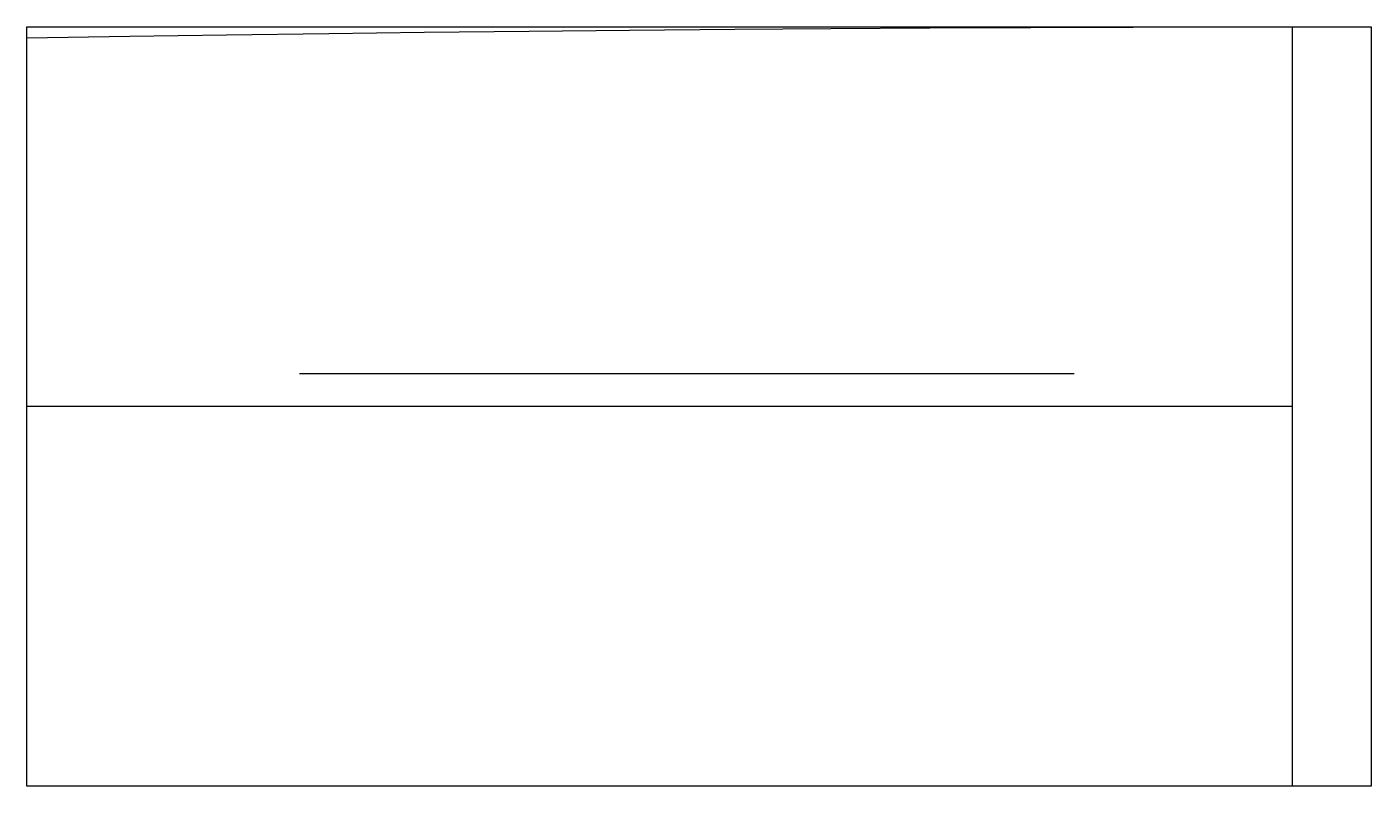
# Model space of a CAD drawing. Extents: x -1818 to -1602, y 84 to 206.
import ezdxf

# ---------------------------------------------------------------- set-up
doc = ezdxf.new("R2010")
doc.units = 0
for name, color, linetype in [('1', 1, 'Continuous'), ('14', 3, 'Continuous'), ('7', 7, 'Continuous'), ('8', 6, 'Continuous')]:
    doc.layers.add(name, color=color, linetype=linetype)

msp = doc.modelspace()

# ---------------------------------------------------------------- linework, layer by layer
at = {"layer": '1'}
msp.add_lwpolyline([(-1817.993774, 84.060726), (-1817.993774, 98.969198), (-1817.993774, 114.073293), (-1817.993774, 129.186751), (-1817.993774, 145.019903), (-1817.993774, 160.853062), (-1817.993774, 175.966523), (-1817.993774, 191.070603), (-1817.993774, 205.97908), (-1815.039771, 205.97908), (-1800.268709, 205.97908), (-1785.041166, 205.97908), (-1769.897225, 205.97908), (-1754.842706, 205.97908), (-1739.370598, 205.97908), (-1724.316047, 205.97908), (-1708.824812, 205.97908), (-1693.770273, 205.97908), (-1678.383624, 205.97908), (-1663.329103, 205.97908), (-1648.128921, 205.97908), (-1633.074402, 205.97908), (-1618.019891, 205.97908), (-1602.093964, 205.97908), (-1602.093964, 191.901943), (-1602.093964, 176.2132), (-1602.093964, 160.773096), (-1602.093964, 145.019903), (-1602.093964, 129.266717), (-1602.093964, 113.826616), (-1602.093964, 98.13787), (-1602.093964, 84.060726)], close=True, dxfattribs=at)
at = {"layer": '14'}
msp.add_lwpolyline([(-1817.993774, 84.060726), (-1817.993774, 98.969198), (-1817.993774, 114.073293), (-1817.993774, 129.186751), (-1817.993774, 145.019903), (-1817.993774, 160.853062), (-1817.993774, 175.966523), (-1817.993774, 191.070603), (-1817.993774, 205.97908), (-1814.670861, 205.97908), (-1799.789517, 205.97908), (-1784.470403, 205.97908), (-1768.892263, 205.97908), (-1753.360849, 205.97908), (-1738.245947, 205.97908), (-1722.7145, 205.97908), (-1707.413211, 205.97908), (-1691.881777, 205.97908), (-1676.852332, 205.97908), (-1661.320907, 205.97908), (-1645.892177, 205.97908), (-1630.579552, 205.97908), (-1614.794006, 205.97908), (-1614.794006, 191.221987), (-1614.794006, 176.213194), (-1614.794006, 161.036439), (-1614.794006, 145.019903), (-1614.794006, 129.003368), (-1614.794006, 113.826612), (-1614.794006, 98.817819), (-1614.794006, 84.060726)], close=True, dxfattribs=at)
at = {"layer": '7'}
msp.add_line((-1774.194183, 150.33844), (-1649.785919, 150.33844), dxfattribs=at)
at = {"layer": '8'}
for points in [[(-1817.993774, 204.244232), (-1801.463224, 204.502449), (-1785.92676, 204.722183), (-1769.521743, 204.935177), (-1754.169026, 205.11793), (-1737.309424, 205.300432), (-1721.231583, 205.45651), (-1704.283428, 205.601434), (-1688.858349, 205.715038), (-1672.983337, 205.812698), (-1656.759334, 205.890962), (-1640.287355, 205.946374), (-1623.668341, 205.975481), (-1614.794006, 205.97908)], [(-1614.794006, 145.019903), (-1631.752465, 145.019903), (-1648.384828, 145.019903), (-1664.419372, 145.019903), (-1679.852657, 145.019903), (-1696.113684, 145.019903), (-1711.789114, 145.019903), (-1728.371159, 145.019903), (-1744.554154, 145.019903), (-1759.988992, 145.019903), (-1776.264771, 145.019903), (-1792.212948, 145.019903), (-1807.263617, 145.019903), (-1817.993774, 145.019903)], [(-1614.794006, 145.019903), (-1631.752465, 145.019903), (-1648.384828, 145.019903), (-1664.419372, 145.019903), (-1679.852657, 145.019903), (-1696.113684, 145.019903), (-1711.789114, 145.019903), (-1728.371159, 145.019903), (-1744.554154, 145.019903), (-1759.988992, 145.019903), (-1776.264771, 145.019903), (-1792.212948, 145.019903), (-1807.263617, 145.019903), (-1817.993774, 145.019903)]]:
    msp.add_lwpolyline(points, dxfattribs=at)

doc.saveas('drawing.dxf')
